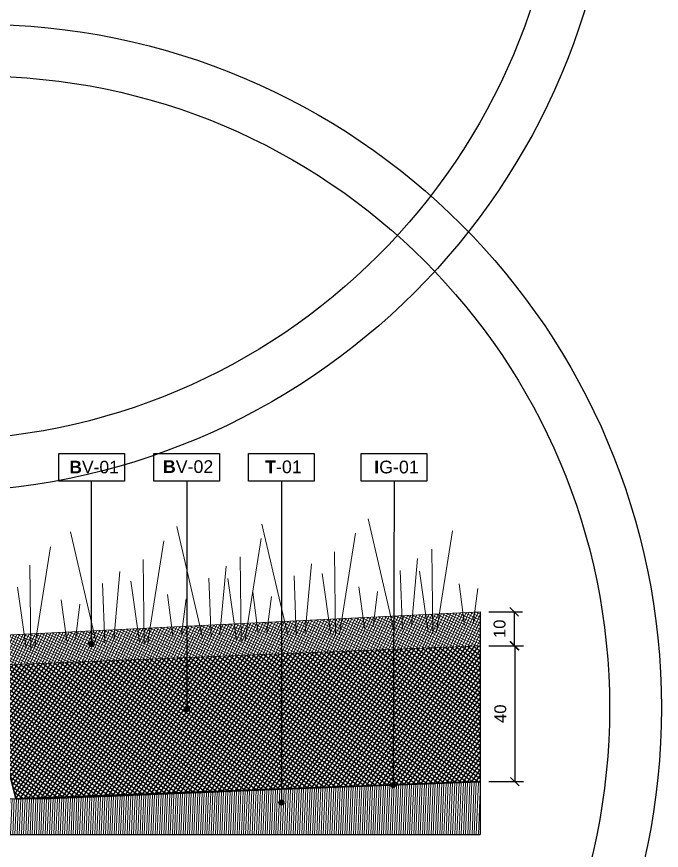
# Model space of a CAD drawing. Header units: metres. Extents: x -325 to 301, y -147 to 149.
# Drawn here: x 59.429 to 61.33, y 77.271 to 79.727 of the extents above; entities that cross this region are included whole.
import ezdxf

# ---------------------------------------------------------------- set-up
doc = ezdxf.new("R2010")
doc.units = ezdxf.units.M
doc.linetypes.add('ACAD_ISO03W100', pattern=[30, 12, -18])
doc.layers.get('Defpoints').update_dxf_attribs({"lineweight": 13})
doc.layers.add('-AUX_MON', color=3, linetype='Continuous', plot=False)
doc.layers.add('-AUX_RIM', color=2, linetype='Continuous', plot=False)
doc.layers.add('0-TX-1_25', color=7, linetype='Continuous', true_color=0x3f4f7f)
for name, color, linetype in [('02-L-Geotextile', 32, 'Continuous'), ('1-SECCIÓ', 1, 'Continuous'), ('A-KEYPLAN_HATCH', 7, 'Continuous'), ('A_TEXT_2', 7, 'Continuous'), ('EIT_3 TR terra vegetal', 45, 'Continuous')]:
    doc.layers.add(name, color=color, linetype=linetype)
doc.layers.add('03-TR-Paviment_04_Dry Meadow', color=7, linetype='Continuous', lineweight=5, true_color=0xd8dd88)
for name, color, linetype, lineweight in [('1-CM', 7, 'Continuous', 0), ('3-TR Seleccionat', 44, 'Continuous', 0), ('3-TR-recebo', 252, 'Continuous', 0)]:
    doc.layers.add(name, color=color, linetype=linetype, lineweight=lineweight)
doc.styles.add('Arial_4', font='arial.ttf', dxfattribs={"height": 1.8})
doc.styles.get("Standard").update_dxf_attribs({"font": 'arial.ttf'})
doc.dimstyles.new('ISO-25', dxfattribs={"dimtxt": 0.1, "dimasz": 0.1, "dimexe": 0.1, "dimexo": 0.1, "dimgap": 0.1, "dimtad": 1, "dimdec": 0, "dimlfac": 100, "dimzin": 9, "dimtxsty": 'Standard', "dimblk": 'OBLIQUE', "dimcen": 0.1, "dimadec": 0, "dimazin": 0, "dimtfac": 1, "dimtdec": 0, "dimtmove": 0, "dimatfit": 3, "dimldrblk": 'OBLIQUE', "dimfxl": 1, "dimarcsym": 0})

# ---------------------------------------------------------------- blocks, each defined once
blk = doc.blocks.new('hatch keyplan 2')
at = {"layer": 'A-KEYPLAN_HATCH'}
blk.add_lwpolyline([(0, 0.005476596624248486), (0.012874798693294, 0.005476596623793739), (0.012874798693294, -2.273736754432321e-13), (0, 0)], close=True, dxfattribs=at)
blk = doc.blocks.new('hatch keyplan')
at = {"layer": 'A-KEYPLAN_HATCH'}
blk.add_blockref('hatch keyplan 2', (1.430579833341536, 0.8521467901477053), dxfattribs=at)
blk = doc.blocks.new('B-V01')
at = {"layer": 'A-KEYPLAN_HATCH'}
blk.add_blockref('hatch keyplan', (-1.430579833437449, -0.8521467901477053), dxfattribs=at)
at = {"layer": 'A_TEXT_2', "lineweight": 211, "insert": (-0.0007911714825610261, 0.004018987603517488), "char_height": 0.002458832335329342, "attachment_point": 1, "line_spacing_factor": 0.9385317878468563, "style": 'Arial_4'}
blk.add_mtext_dynamic_manual_height_columns('\\pi0.00285;{\\fArial|b1|i0|c0|p34;B}V-01', width=0.01456192034901793, gutter_width=0.015, heights=[0], dxfattribs=at)
blk = doc.blocks.new('B-V02')
at = {"layer": 'A-KEYPLAN_HATCH'}
blk.add_blockref('hatch keyplan', (-1.430579833341536, -0.8521467901477053), dxfattribs=at)
at = {"layer": 'A_TEXT_2', "insert": (-0.000797730798460905, 0.004122186061006561), "char_height": 0.0025, "attachment_point": 1}
blk.add_mtext_dynamic_manual_height_columns('\\pi0.00255;{\\fArial|b1|i0|c0|p34;B}V-02', width=0.01456192034901793, gutter_width=0.015, heights=[0], dxfattribs=at)
blk = doc.blocks.new('T-01')
at = {"layer": 'A-KEYPLAN_HATCH'}
blk.add_blockref('hatch keyplan', (-1.430579833341536, -0.8521467901477053), dxfattribs=at)
at = {"layer": 'A_TEXT_2', "insert": (-0.0007977306934924266, 0.004083503112212838), "char_height": 0.0025, "attachment_point": 1}
blk.add_mtext_dynamic_manual_height_columns('\\pi0.00405;{\\fArial|b1|i0|c0|p34;T}-01', width=0.01456192034901793, gutter_width=0.015, heights=[0], dxfattribs=at)
blk = doc.blocks.new('POINT')
at = {"layer": '0-TX-1_25'}
h = blk.add_hatch(dxfattribs=at)
h.set_pattern_fill('ANGLE', color=256)
h.set_pattern_definition([(0, (-83.74681484067048, -12.72584030761209), (0, 6.985), [5.08, -1.905]), (90, (-83.74681484067048, -12.72584030761209), (-6.985, 4.277078946022131e-16), [5.08, -1.905])])
edge = h.paths.add_edge_path()
edge.add_arc((0, 0), 0.0075, 0, 360)
h = blk.add_hatch(color=256, dxfattribs=at)
h.dxf.hatch_style = 1
edge = h.paths.add_edge_path()
edge.add_arc((0, 0), 0.0075, 0, 360)
blk.add_circle((0, 0), 0.0075, dxfattribs=at)
blk = doc.blocks.new('_Oblique')
at = {"color": 0, "lineweight": -2}
blk.add_line((-0.499999999995058, -0.4999999998130015), (0.500000000028669, 0.500000000163238), dxfattribs=at)
blk = doc.blocks.new('*D1088')
at = {"layer": '0-TX-1_25', "color": 0, "lineweight": -2, "transparency": 16777216}
for p, q in [((60.82103901327171, 77.97401979941444), (60.92102744171873, 77.97401979941444)), ((60.89602744171873, 77.97401979941444), (60.89602744171873, 77.8739400130592)), ((60.82103901327171, 77.8739400130592), (60.92102744171873, 77.8739400130592))]:
    blk.add_line(p, q, dxfattribs=at)
at = {"layer": 'Defpoints', "color": 0, "transparency": 16777216}
for p in [(60.79603901327171, 77.97401979941444), (60.79603901327171, 77.8739400130592), (60.89602744171873, 77.8739400130592)]:
    blk.add_point(p, dxfattribs=at)
at = {"layer": '0-TX-1_25', "color": 0, "lineweight": -2, "transparency": 16777216, "xscale": 0.025, "yscale": 0.025, "zscale": 0.025}
for p, rotation in [((60.89602744171873, 77.97401979941444), 90), ((60.89602744171873, 77.8739400130592), 270)]:
    blk.add_blockref('_Oblique', p, dxfattribs=dict(at, rotation=rotation))
at = {"layer": '0-TX-1_25', "color": 0, "transparency": 16777216, "insert": (60.85315738714848, 77.92397990623678), "char_height": 0.035, "attachment_point": 5, "rotation": 90}
blk.add_mtext('10', dxfattribs=at)
blk = doc.blocks.new('*D1092')
at = {"layer": '0-TX-1_25', "color": 0, "lineweight": -2, "transparency": 16777216}
for p, q in [((60.82103901327171, 77.8739400130592), (60.92324491902192, 77.8739400130592)), ((60.89824491902192, 77.8739400130592), (60.89824491902192, 77.47370984210335)), ((60.82103901327171, 77.47370984210335), (60.92324491902192, 77.47370984210335))]:
    blk.add_line(p, q, dxfattribs=at)
at = {"layer": 'Defpoints', "color": 0, "transparency": 16777216}
for p in [(60.79603901327171, 77.8739400130592), (60.79603901327171, 77.47370984210335), (60.89824491902192, 77.47370984210335)]:
    blk.add_point(p, dxfattribs=at)
at = {"layer": '0-TX-1_25', "color": 0, "lineweight": -2, "transparency": 16777216, "xscale": 0.025, "yscale": 0.025, "zscale": 0.025}
for p, rotation in [((60.89824491902192, 77.8739400130592), 90), ((60.89824491902192, 77.47370984210335), 270)]:
    blk.add_blockref('_Oblique', p, dxfattribs=dict(at, rotation=rotation))
at = {"layer": '0-TX-1_25', "color": 0, "transparency": 16777216, "insert": (60.85537486445167, 77.67382492758125), "char_height": 0.035, "attachment_point": 5, "rotation": 90}
blk.add_mtext('40', dxfattribs=at)
blk = doc.blocks.new('IG01')
at = {"layer": 'A-KEYPLAN_HATCH', "xscale": 10, "yscale": 10, "zscale": 10}
blk.add_blockref('hatch keyplan', (-14.30579833341537, -8.521467901477052), dxfattribs=at)
at = {"layer": 'A_TEXT_2', "insert": (-0.007977307986635651, 0.04045896306516727), "char_height": 0.025, "attachment_point": 1}
blk.add_mtext_dynamic_manual_height_columns('\\pi0.03354;{\\fArial|b1|i0|c0|p34;I}G-01', width=0.1456192034901793, gutter_width=0.15, heights=[0], dxfattribs=at)

msp = doc.modelspace()

# ---------------------------------------------------------------- hatches: boundary and pattern name
at = {"layer": '3-TR Seleccionat'}
h = msp.add_hatch(dxfattribs=at)
h.set_pattern_fill('ANSI31', color=256, scale=0.002, angle=222.6974262372799, style=0)
h.set_pattern_definition([(267.6974262372799, (-1.593222050461918, -4.131944604644104), (0.006344872955140943, -0.0002551218985525111), [])])
h.paths.add_polyline_path([(60.79603901327169, 77.31763361252477), (60.79603901327167, 77.47370984210771), (59.52946403971132, 77.42305057446954), (59.40515656800672, 77.42305057446954), (57.91580495685873, 77.42305057446953), (57.91580495685873, 77.31763361252477)])
at = {"layer": '3-TR-recebo'}
h = msp.add_hatch(dxfattribs=at)
h.set_pattern_fill('_USER', color=256, scale=0.007999999999999998, angle=244.5492803559699, style=0, double=1, pattern_type=0)
h.set_pattern_definition([(244.5492803559699, (66.43068700375261, 78.59880263617879), (0.00722364187972064, -0.003437876960210476), []), (334.5492803559699, (66.43068700375261, 78.59880263617879), (0.003437876960210477, 0.00722364187972064), [])])
h.paths.add_polyline_path([(60.79603901327168, 77.87394001524332), (60.79603901327169, 77.97423905991893), (59.33081195677256, 77.90243944825056), (59.3297885185405, 77.81514594090552)])
at = {"layer": 'EIT_3 TR terra vegetal'}
h = msp.add_hatch(dxfattribs=at)
h.set_pattern_fill('_USER', color=256, scale=0.009999999999999998, angle=55.54928035596996, style=0, double=1, pattern_type=0)
h.set_pattern_definition([(55.54928035596994, (-428682.8590240083, 4593525.502918066), (-0.008246130522612702, 0.005656971928871058), []), (145.54928035597, (-428682.8590240083, 4593525.502918066), (-0.005656971928871058, -0.0082461305226127), [])])
h.paths.add_polyline_path([(60.79603901327168, 77.47370984210332), (60.79603901327168, 77.87394001314532), (59.3297885185405, 77.81514594090552), (59.37629862320855, 77.62212003542881), (59.42757599155539, 77.42305057446954), (59.52946403971132, 77.42305057446954)])

# ---------------------------------------------------------------- linework, layer by layer
at = {"layer": '-AUX_MON'}
for centre, radius in [((59.17921393549295, 80.3391916842611), 2.013465050853865), ((59.17921393549295, 80.3391916842611), 1.860822411105346), ((59.31645753914654, 77.69116589169062), 2.013465050853865), ((59.31645753914654, 77.69116589169062), 1.860822411105346)]:
    msp.add_circle(centre, radius, dxfattribs=at)
at = {"layer": '-AUX_RIM'}
msp.add_lwpolyline([(57.91580495685874, 77.31763361252477), (60.79603901327168, 77.31763361252477)], dxfattribs=at)
at = {"layer": '0-TX-1_25'}
for points in [[(59.65047610082638, 77.8791668826259), (59.65047610082638, 78.35992531111351)], [(59.93085887336785, 78.35992531111351), (59.93085887336785, 77.68752460324481)], [(60.20982037562289, 78.35992531111351), (60.20982037562289, 77.41182990649395)], [(60.54190214067005, 78.35856747806947), (60.53928810972013, 77.46336997284587)]]:
    msp.add_lwpolyline(points, dxfattribs=at)
at = {"layer": '02-L-Geotextile', "linetype": 'ACAD_ISO03W100', "ltscale": 0.002, "const_width": 0.005}
msp.add_lwpolyline([(59.37769835310059, 77.62211766313524), (59.42724432818432, 77.42305057446954), (60.79603901327168, 77.47370984210332)], dxfattribs=at)
at = {"layer": '03-TR-Paviment_04_Dry Meadow'}
for points in [[(60.46578405563014, 78.24779555949999), (60.54150406595545, 77.92109845861478)], [(59.90138827588635, 78.22526085124036), (59.97710828667732, 77.89856375012232)], [(60.15266853615867, 78.23233790396398), (60.22838854741531, 77.90564080284594)], [(59.58827275688054, 78.20980319570435), (59.66399276767152, 77.88310609481914)], [(60.15009592285605, 78.19020404413959), (60.10282559691223, 77.8927666596478)], [(60.42809234930428, 78.20539767112268), (60.38082202242913, 77.90796028732939)], [(60.71449170259984, 78.21273875239922), (60.66722137619035, 77.91530136814026)], [(59.86369656956049, 78.18286296309589), (59.81642624408232, 77.88542557883693)], [(59.52940131489413, 78.16542148500366), (59.48213098848464, 77.8679841007447)], [(60.36656338673311, 78.15091450608952), (60.36963285550701, 77.9033852829939)], [(60.65296274049433, 78.15825558713323), (60.65603220833691, 77.91072636427043)], [(59.80216760698931, 78.12837979759706), (59.80523707529755, 77.88085057473427)], [(60.08856696028488, 78.1357208788736), (60.09163642859312, 77.8881916560108)], [(60.61145115595536, 78.13077081743313), (60.59297276100369, 77.9293359623166)], [(59.4678723518573, 78.1109383199705), (59.47094181969987, 77.86340909687488)], [(59.73393985674011, 78.0927784536375), (59.71546146271976, 77.89134359852096)], [(60.04705537621157, 78.1082361091735), (60.02857698172556, 77.90680125405697)], [(60.2983356364839, 78.11531316212995), (60.27985724246355, 77.91387830678059)], [(60.56044916434439, 78.09582117715536), (60.5670138485566, 77.92297257463133)], [(60.61683529567199, 78.0941807597751), (60.64237429246532, 77.9143598759888)], [(59.99605338506626, 78.07328646889573), (60.00261806834715, 77.9004378663717)], [(60.0524395159282, 78.07164605151547), (60.07797851318719, 77.89182516772917)], [(60.24733364580425, 78.08036352161935), (60.25389832955079, 77.90751491886249)], [(60.3304359414451, 78.0868396787314), (60.35597493916976, 77.90701879517792)], [(59.43174490703495, 78.04686349261237), (59.45728390429394, 77.86704260859324)], [(59.68293786652612, 78.05782881335972), (59.68950255073833, 77.88498021060286)], [(59.76604016263263, 78.06430497023894), (59.79157915942596, 77.88448408668546)], [(60.43838531382607, 78.04714518602623), (60.45445552559795, 77.92538100205047)], [(60.73393242990824, 78.05598968363984), (60.75000264121445, 77.93422550012974)], [(60.78894239010515, 78.0431451057425), (60.77559394806849, 77.9390063060323)], [(59.87398953501361, 78.02461047730094), (59.89005974678548, 77.90284629355801)], [(60.12526979575159, 78.03168753049022), (60.14134000659215, 77.90992334674729)], [(60.1802797559485, 78.01884295236005), (60.16693131437751, 77.91470415241702)], [(60.49339527448865, 78.03430060789606), (60.48004683338331, 77.9301618077202)], [(59.5608740160078, 78.00915282176493), (59.57694422731402, 77.88738863825483)], [(59.61588397620471, 77.99630824386759), (59.60253553463372, 77.89216944392456)], [(59.92899949521052, 78.0117658994036), (59.91565105363952, 77.90762709922774)]]:
    msp.add_lwpolyline(points, dxfattribs=at)
at = {"layer": '1-CM'}
msp.add_line((59.52946403971132, 77.42305057446954), (59.40515656800672, 77.42305057446954), dxfattribs=at)
for points in [[(60.79603901327168, 77.9740197994144), (59.33081195677256, 77.90243944825056)], [(59.32649371946764, 77.81526525637373), (60.79603901327168, 77.87394001305917)], [(60.79603901327168, 77.47370984210332), (59.52946403971132, 77.42305057446954)]]:
    msp.add_lwpolyline(points, dxfattribs=at)
at = {"layer": '1-SECCIÓ'}
msp.add_line((60.79603901327168, 77.9740197994144), (60.79603901327168, 77.31763361252477), dxfattribs=at)

# ---------------------------------------------------------------- block references
at = {"layer": '0-TX-1_25'}
for name, p, xscale, yscale, zscale in [('B-V01', (59.55391511190192, 78.35856747807556), 14.99999999999999, 14.99999999999999, 14.99999999999999), ('B-V02', (59.83429788316815, 78.35856747807556), 15, 15, 15), ('T-01', (60.11325938542319, 78.35856747806874), 15, 15, 15)]:
    msp.add_blockref(name, p, dxfattribs=dict(at, xscale=xscale, yscale=yscale, zscale=zscale))
for p in [(59.65047610082638, 77.8791668826259), (59.93085887336785, 77.68752460324481), (60.53928810972013, 77.46336997284587), (60.20982037562289, 77.41182990649395)]:
    msp.add_blockref('POINT', p, dxfattribs=at)
at = {"layer": '1-CM', "xscale": 1.5, "yscale": 1.5, "zscale": 1.5}
msp.add_blockref('IG01', (60.44534115047035, 78.35856747807118), dxfattribs=at)

# ---------------------------------------------------------------- dimensions: what is measured, and where the dimension line sits
at = {"layer": '0-TX-1_25'}
for base, p1, p2, picture, middle in [((60.89602744171873, 77.8739400130592), (60.79603901327168, 77.9740197994144), (60.79603901327168, 77.87394001305917), '*D1088', (60.85315738714848, 77.92397990623678)), ((60.89824491902192, 77.47370984210335), (60.79603901327168, 77.87394001305917), (60.79603901327168, 77.47370984210332), '*D1092', (60.85537486445167, 77.67382492758125))]:
    dim = msp.add_linear_dim(base=base, p1=p1, p2=p2, angle=90, dimstyle='ISO-25', override={"dimtxt": 0.035, "dimasz": 0.025, "dimexe": 0.025, "dimexo": 0.025, "dimgap": 0.025, "dimblk1": 'Oblique', "dimblk2": 'Oblique', "dimsah": 1, "dimfxl": 0.1, "dimfxlon": 1, "dimarcsym": 1}, dxfattribs=at)
    dim.commit()
    dim.dimension.update_dxf_attribs({"geometry": picture, "text_midpoint": middle})

doc.saveas('drawing.dxf')
